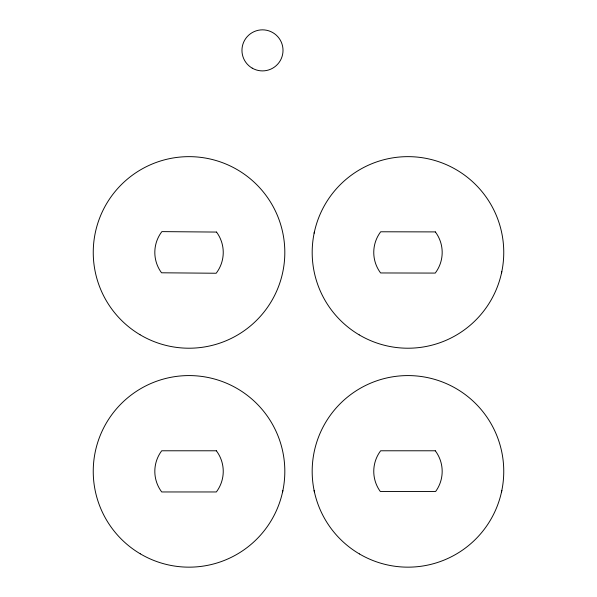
<?xml version="1.0" encoding="UTF-8"?>
<svg xmlns="http://www.w3.org/2000/svg" width="597" height="597" viewBox="0 0 597 597"><rect width="100%" height="100%" fill="white"/><g stroke="black" fill="none" stroke-linecap="round" stroke-linejoin="round"><path stroke-width="0.9" d="M501.487 492.077L501.838 490.443M314.141 233.166L314.492 231.532M282.508 492.264L282.859 490.63M501.45 273.329L501.793 271.695M314.112 490.488L314.462 492.122M216.353 450.78L161.712 450.78A34.208 34.208 0 0 0 161.712 491.958L216.353 491.958A34.208 34.208 0 0 0 216.353 450.78M435.288 450.78L380.647 450.78A34.208 34.208 0 0 0 380.296 491.473L435.646 491.473A34.208 34.208 0 0 0 435.288 450.78M435.34 231.905L380.699 231.778A34.208 34.208 0 0 0 380.602 272.956L435.243 273.083A34.208 34.208 0 0 0 435.34 231.905M216.524 232.069L161.884 231.614A34.208 34.208 0 0 0 161.541 272.792L216.181 273.247A34.208 34.208 0 0 0 216.524 232.069M140.273 553.815A95.781 95.781 0 0 0 284.814 472.376A95.781 95.781 0 0 0 142.011 387.916A95.781 95.781 0 0 0 140.273 553.815M139.982 334.701A95.781 95.781 0 0 0 284.806 253.777A95.781 95.781 0 0 0 142.31 168.817A95.781 95.781 0 0 0 139.982 334.701M252.225 68.148A20.522 20.522 0 0 0 283.015 50.372A20.522 20.522 0 0 0 252.225 32.596A20.522 20.522 0 0 0 252.225 68.148M359.372 553.912A95.781 95.781 0 0 0 503.749 472.182A95.781 95.781 0 0 0 360.782 388.013A95.781 95.781 0 0 0 359.372 553.912M359.207 334.872A95.781 95.781 0 0 0 503.749 253.434A95.781 95.781 0 0 0 360.954 168.981A95.781 95.781 0 0 0 359.207 334.872"/></g></svg>
